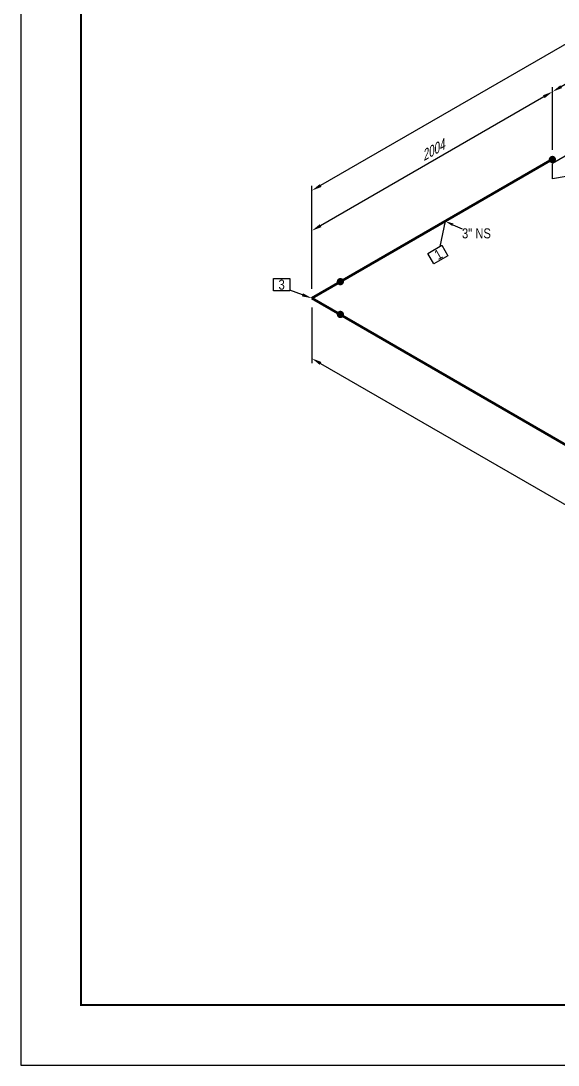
# Model space of a CAD drawing. Header units: millimetres. Extents: x 0 to 594, y 0 to 420.
# Drawn here: x 0 to 134, y 0 to 260.2 of the extents above; entities that cross this region are included whole.
import ezdxf
from ezdxf import colors
from ezdxf.entities.mleader import LeaderData, LeaderLine
from ezdxf.enums import TextEntityAlignment as Align
from ezdxf.math import Vec2, Vec3

# ---------------------------------------------------------------- set-up
doc = ezdxf.new("R2010")
doc.units = ezdxf.units.MM
doc.header["$LTSCALE"] = 0.25
for name, color, linetype in [('기호', 4, 'Continuous'), ('용접', 1, 'Continuous'), ('주석', 7, 'Continuous'), ('치수', 1, 'Continuous')]:
    doc.layers.add(name, color=color, linetype=linetype)
doc.layers.add('파이프', color=3, linetype='Continuous', lineweight=70)
doc.styles.add('AdskIsoAnnotation', font='arial.ttf', dxfattribs={"width": 0.8, "height": 1})
doc.styles.add('AdskIsoMetric', font='arial.ttf', dxfattribs={"width": 0.8, "height": 2.5})
doc.styles.add('AdskIsoMetric-30', font='arial.ttf', dxfattribs={"width": 0.8, "height": 2.5})
doc.styles.add('AdskIsoMetric30', font='arial.ttf', dxfattribs={"width": 0.8, "oblique": 29.99985, "height": 2.5})
doc.styles.get("Standard").update_dxf_attribs({"font": 'arial.ttf'})
doc.dimstyles.new('AdskIsoMetric', dxfattribs={"dimtxt": 2.5, "dimasz": 2.5, "dimexe": 1, "dimexo": 2, "dimgap": 0.8, "dimtad": 1, "dimdec": 0, "dimrnd": 1, "dimzin": 0, "dimdsep": 46, "dimtxsty": 'AdskIsoMetric', "dimcen": 0, "dimclrt": 7, "dimadec": 0, "dimazin": 0, "dimtfac": 1, "dimtdec": 0, "dimtmove": 1, "dimatfit": 3, "dimfxl": 0, "dimfrac": 2, "dimtolj": 1, "dimtzin": 0, "dimarcsym": 0})

# ---------------------------------------------------------------- blocks, each defined once
blk = doc.blocks.new('리듀서 ECC-1-IsoLeft')
at = {"color": 0, "linetype": 'ByBlock', "lineweight": -2, "extrusion": (0, 0.816497, 0.57735)}
for p, q in [((-0.298, 0.134), (-0.133, 0.23)), ((0.044, -0.281), (-0.298, 0.134)), ((0.398, -0.077), (-0.133, 0.23)), ((0.044, -0.281), (0.398, -0.077))]:
    blk.add_line(p, q, dxfattribs=at)
blk = doc.blocks.new('*D42')
at = {"layer": 'Defpoints', "color": 0}
for p in [(72.57, 191.12), (214.8, 109), (214.8, 94)]:
    blk.add_point(p, dxfattribs=at)
at = {"layer": '치수', "color": 0, "lineweight": -2}
for p, q in [((72.57, 188.81), (72.57, 174.97)), ((74.73, 174.87), (212.64, 95.25)), ((214.8, 106.69), (214.8, 92.85))]:
    blk.add_line(p, q, dxfattribs=at)
at = {"layer": '치수', "color": 0}
for points in [[(74.94, 175.23), (74.53, 174.51), (72.57, 176.12)], [(212.84, 95.61), (212.43, 94.89), (214.8, 94)]]:
    blk.add_solid(points, dxfattribs=at)
at = {"layer": '치수', "color": 7, "insert": (143.68, 137.68), "char_height": 2.5, "attachment_point": 5, "rotation": 329.999, "style": 'AdskIsoMetric-30'}
blk.add_mtext('\\A1;1616', dxfattribs=at)
blk = doc.blocks.new('*D44')
at = {"layer": 'Defpoints', "color": 0}
for p in [(132.56, 242.59), (132.56, 231.7), (143.17, 229.66)]:
    blk.add_point(p, dxfattribs=at)
at = {"layer": '치수', "color": 0, "lineweight": -2}
for p, q in [((143.17, 231.97), (143.17, 249.87)), ((141, 247.47), (134.73, 243.84)), ((132.56, 234.01), (132.56, 243.75))]:
    blk.add_line(p, q, dxfattribs=at)
at = {"layer": '치수', "color": 0}
for points in [[(140.8, 247.83), (141.21, 247.11), (143.17, 248.72)], [(134.52, 244.2), (134.94, 243.48), (132.56, 242.59)]]:
    blk.add_solid(points, dxfattribs=at)
at = {"layer": '치수', "color": 7, "insert": (137.87, 248.27), "char_height": 2.5, "attachment_point": 5, "rotation": 30.0005, "style": 'AdskIsoMetric30'}
blk.add_mtext('\\A1;140', dxfattribs=at)
blk = doc.blocks.new('*D45')
at = {"layer": 'Defpoints', "color": 0}
for p in [(132.56, 225.76), (72.57, 207.95), (72.57, 191.12)]:
    blk.add_point(p, dxfattribs=at)
at = {"layer": '치수', "color": 0, "lineweight": -2}
for p, q in [((132.56, 228.07), (132.56, 243.75)), ((130.4, 241.34), (74.73, 209.2)), ((72.57, 193.43), (72.57, 209.11))]:
    blk.add_line(p, q, dxfattribs=at)
at = {"layer": '치수', "color": 0}
for points in [[(130.19, 241.7), (130.61, 240.98), (132.56, 242.59)], [(74.53, 209.57), (74.94, 208.84), (72.57, 207.95)]]:
    blk.add_solid(points, dxfattribs=at)
at = {"layer": '치수', "color": 7, "insert": (102.57, 227.89), "char_height": 2.5, "attachment_point": 5, "rotation": 30.0005, "style": 'AdskIsoMetric30'}
blk.add_mtext('\\A1;2004', dxfattribs=at)
blk = doc.blocks.new('*D46')
at = {"layer": 'Defpoints', "color": 0}
for p in [(358.43, 348), (72.57, 217.96), (72.57, 191.12)]:
    blk.add_point(p, dxfattribs=at)
at = {"layer": '치수', "color": 0, "lineweight": -2}
for p, q in [((358.43, 350.31), (358.43, 384.15)), ((356.27, 381.75), (74.74, 219.21)), ((72.57, 193.43), (72.57, 219.11))]:
    blk.add_line(p, q, dxfattribs=at)
at = {"layer": '치수', "color": 0}
for points in [[(356.06, 382.11), (356.47, 381.39), (358.43, 383)], [(74.53, 219.57), (74.95, 218.85), (72.57, 217.96)]]:
    blk.add_solid(points, dxfattribs=at)
at = {"layer": '치수', "color": 7, "insert": (215.5, 303.09), "char_height": 2.5, "attachment_point": 5, "rotation": 30.0005, "style": 'AdskIsoMetric30'}
blk.add_mtext('\\A1;14663', dxfattribs=at)
blk = doc.blocks.new('엘보우-2-Iso2DSkew90')
at = {"color": 0, "linetype": 'ByBlock', "lineweight": -2, "extrusion": (0, 0.816497, 0.57735)}
for p, q in [((7.07, 4.08), (0, 0)), ((0, 0), (7.07, -4.08)), ((0, 0), (0, 0))]:
    blk.add_line(p, q, dxfattribs=at)
blk = doc.blocks.new('Buttweld')
at = {"lineweight": -2}
blk.add_hatch(color=0, dxfattribs=at).paths.add_polyline_path([(0.044, -0.003), (0.043, 0.005), (0.041, 0.013), (0.038, 0.02), (0.033, 0.026), (0.028, 0.032), (0.021, 0.037), (0.014, 0.04), (0.007, 0.042), (-0.001, 0.043), (-0.009, 0.042), (-0.017, 0.04), (-0.024, 0.037), (-0.03, 0.032), (-0.036, 0.026), (-0.04, 0.02), (-0.044, 0.013), (-0.046, 0.005), (-0.047, -0.003), (-0.046, -0.01), (-0.044, -0.018), (-0.04, -0.025), (-0.036, -0.032), (-0.03, -0.037), (-0.024, -0.042), (-0.017, -0.045), (-0.009, -0.047), (-0.001, -0.048), (0.007, -0.047), (0.014, -0.045), (0.021, -0.042), (0.028, -0.037), (0.033, -0.032), (0.038, -0.025), (0.041, -0.018), (0.043, -0.01)], is_closed=False, flags=0)
blk = doc.blocks.new('AnnoRect')
at = {"color": 0, "linetype": 'ByBlock', "lineweight": -2}
blk.add_wipeout([(-0.81, -0.6), (-0.81, 0.6), (0.81, 0.6), (0.81, -0.6)], dxfattribs=at)
blk.add_lwpolyline([(-0.81, -0.6), (-0.81, 0.6), (0.81, 0.6), (0.81, -0.6)], close=True, dxfattribs=at)
at = {"color": 0, "linetype": 'ByBlock', "lineweight": -2, "style": 'AdskIsoAnnotation', "width": 0.8}
blk.add_attdef('XX', text='', height=1, dxfattribs=at).set_placement((0, 0), align=Align.MIDDLE_CENTER)

msp = doc.modelspace()

# ---------------------------------------------------------------- linework, layer by layer
at = {"layer": '파이프'}
for points in [[(132.563, 225.757), (79.64, 195.203)], [(79.64, 187.038), (207.729, 113.082)]]:
    msp.add_lwpolyline(points, dxfattribs=at)

# ---------------------------------------------------------------- block references
at = {"layer": '기호', "xscale": 20, "yscale": 20, "zscale": 20, "rotation": 59.9990153943807}
msp.add_blockref('리듀서 ECC-1-IsoLeft', (137.866, 224.736), dxfattribs=at)
at = {"layer": '용접', "xscale": 20, "yscale": 20, "zscale": 20}
for p, rotation in [((132.563, 225.757), 359.9982878359778), ((79.64, 195.203), 179.9982718383388), ((79.64, 187.038), 180.0000335588435)]:
    msp.add_blockref('Buttweld', p, dxfattribs=dict(at, rotation=rotation))
at = {"layer": '파이프'}
msp.add_blockref('엘보우-2-Iso2DSkew90', (72.569, 191.12), dxfattribs=at)

# ---------------------------------------------------------------- texts
at = {"layer": '주석', "insert": (110, 206), "char_height": 2.5, "attachment_point": 7, "style": 'AdskIsoAnnotation'}
msp.add_mtext('{\\Q0;3" NS}', dxfattribs=at)

# ---------------------------------------------------------------- dimensions: what is measured, and where the dimension line sits
at = {"layer": '치수'}
for base, p1, p2, angle, text, override, picture, middle in [((72.572, 217.956), (358.427, 348), (72.569, 191.12), 210.0005, '14663', {"dimtad": 0, "dimlfac": 44.978632, "dimtxsty": 'AdskIsoMetric30', "dimse1": 0, "dimse2": 0, "dimsd1": 0, "dimsd2": 0, "dimtmove": 1}, '*D46', (215.502, 303.095)), ((132.563, 242.593), (143.169, 229.66), (132.563, 231.701), 210.0005, '140', {"dimtad": 0, "dimlfac": 17.110602, "dimtxsty": 'AdskIsoMetric30', "dimse1": 0, "dimse2": 0, "dimsd1": 0, "dimsd2": 0, "dimtmove": 1}, '*D44', (137.867, 248.272)), ((72.569, 207.955), (132.563, 225.757), (72.569, 191.12), 210.0005, '2004', {"dimtad": 0, "dimlfac": 28.930017, "dimtxsty": 'AdskIsoMetric30', "dimse1": 0, "dimse2": 0, "dimsd1": 0, "dimsd2": 0, "dimtmove": 1}, '*D45', (102.566, 227.891)), ((214.8, 94), (72.569, 191.12), (214.8, 109), 329.99902, '1616', {"dimtad": 0, "dimlfac": 9.837407, "dimtxsty": 'AdskIsoMetric-30', "dimse1": 0, "dimse2": 0, "dimsd1": 0, "dimsd2": 0, "dimtmove": 1}, '*D42', (143.684, 137.677))]:
    dim = msp.add_linear_dim(base=base, p1=p1, p2=p2, angle=angle, text=text, dimstyle='AdskIsoMetric', override=override, dxfattribs=at)
    dim.commit()
    dim.dimension.update_dxf_attribs({"geometry": picture, "text_midpoint": middle, "dimtype": 160})

# ---------------------------------------------------------------- leaders
at = {"layer": '주석'}
ml = msp.add_multileader_mtext('Standard', dxfattribs=at)
ml.set_content('')
ml.set_leader_properties()
ml.build(insert=Vec2(0, 0))
ml.multileader.update_dxf_attribs({"dogleg_length": 0, "arrow_head_size": 0})
ctx = ml.context
ctx.base_point, ctx.arrow_head_size = Vec3(104.433, 203.982), 0
notes = []
notes.append((ctx, [(0, (1, 1, 0), (104.433, 203.982), (-1, 0), 0, [(0, [(105.818, 210.316)], 0, [])])]))
ctx.mtext, ml.multileader.dxf.content_type = None, 0
ml = msp.add_multileader_mtext('Standard', dxfattribs=at)
ml.set_content('')
ml.set_leader_properties()
ml.build(insert=Vec2(0, 0))
ml.multileader.update_dxf_attribs({"dogleg_length": 0, "arrow_head_size": 2.073})
ctx = ml.context
ctx.base_point, ctx.arrow_head_size = Vec3(110, 208.385), 2.073
notes.append((ctx, [(0, (1, 1, 0), (110, 208.385), (-1, 0), 0, [(0, [(105.818, 210.316)], 0, [])])]))
ctx.mtext, ml.multileader.dxf.content_type = None, 0
ml = msp.add_multileader_mtext('Standard', dxfattribs=at)
ml.set_content('')
ml.set_leader_properties()
ml.build(insert=Vec2(0, 0))
ml.multileader.update_dxf_attribs({"dogleg_length": 0, "arrow_head_size": 2.5})
ctx = ml.context
ctx.base_point, ctx.arrow_head_size = Vec3(67.048, 193.122), 2.5
notes.append((ctx, [(0, (1, 1, 0), (67.048, 193.122), (-1, 0), 0, [(0, [(72.569, 191.12)], 0, [])])]))
ctx.mtext, ml.multileader.dxf.content_type = None, 0
for ctx, leaders in notes:
    for number, flags, end, landing, length, lines in leaders:
        leader = LeaderData()
        leader.index, (leader.has_last_leader_line, leader.has_dogleg_vector, leader.attachment_direction) = number, flags
        leader.last_leader_point, leader.dogleg_vector, leader.dogleg_length = Vec3(end), Vec3(landing), length
        for number, points, colour, breaks in lines:
            line = LeaderLine()
            line.index, line.vertices, line.color, line.breaks = number, Vec3.list(points), colors.encode_raw_color(colour), breaks
            leader.lines.append(line)
        ctx.leaders.append(leader)

# ---------------------------------------------------------------- next in the draw order: block references
ref = msp.add_blockref('AnnoRect', (104, 202), dxfattribs=dict(at, xscale=2.5, yscale=2.5, zscale=2.5, rotation=29.99901539438071))
ref.add_attrib('XX_001', '1', (104.045, 200.577), dxfattribs={"layer": '0', "color": 0, "linetype": 'ByBlock', "lineweight": -2, "height": 2.5, "rotation": 29.99902, "style": 'AdskIsoAnnotation', "width": 0.8})
ref = msp.add_blockref('AnnoRect', (65.024, 194.5), dxfattribs=dict(at, xscale=2.5, yscale=2.5, zscale=2.5))
ref.add_attrib('XX_001', '3', (64.252, 193.267), dxfattribs={"layer": '0', "color": 0, "linetype": 'ByBlock', "lineweight": -2, "height": 2.5, "style": 'AdskIsoAnnotation', "width": 0.8})

# ---------------------------------------------------------------- next in the draw order: linework, layer by layer
msp.add_lwpolyline([(0, 0), (594, 0), (594, 420), (0, 420)], close=True)
at = {"const_width": 0.5}
msp.add_lwpolyline([(15, 15), (579, 15), (579, 405), (15, 405)], close=True, dxfattribs=at)

doc.saveas('drawing.dxf')
